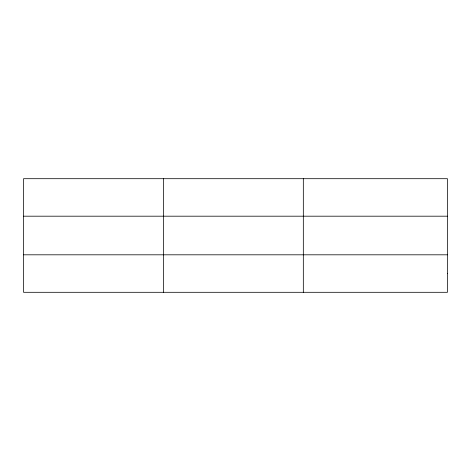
<?xml version="1.0" encoding="UTF-8"?>
<svg xmlns="http://www.w3.org/2000/svg" width="471" height="471" viewBox="0 0 471 471"><rect width="100%" height="100%" fill="white"/><g stroke="black" fill="none" stroke-linecap="round" stroke-linejoin="round"><path stroke-width="0.71" d="M163.437 178.697L163.437 292.303M303.324 178.697L303.324 292.303M23.55 216.189L447.45 216.189M23.55 254.811L447.45 254.811M447.45 273.557L447.45 292.303L23.55 292.303L23.55 178.697L447.45 178.697L447.45 273.557"/></g></svg>
